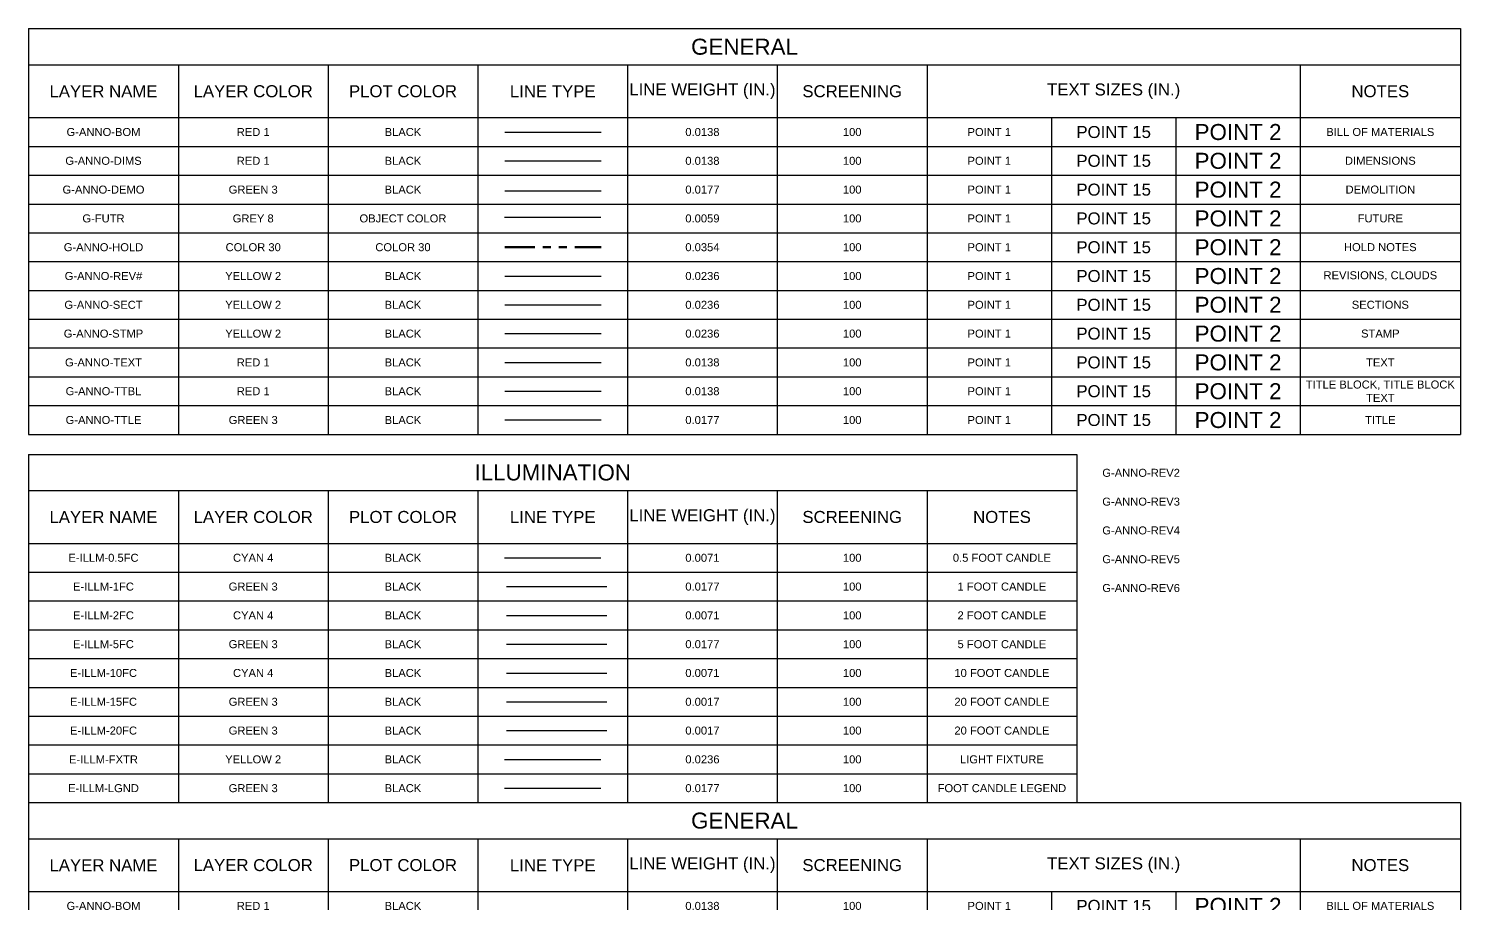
# Model space of a CAD drawing. Header units: inches. Extents: x -23.8 to 31, y -17.3 to 51.6.
# Drawn here: x -20.72 to -2.83, y -6.34 to 4.59 of the extents above; entities that cross this region are included whole.
import ezdxf
from ezdxf.enums import TextEntityAlignment as Align

# ---------------------------------------------------------------- set-up
doc = ezdxf.new("R2010")
doc.units = ezdxf.units.IN
doc.header["$MEASUREMENT"] = 0
doc.linetypes.add('PHANTOM4', pattern=[0.6875, 0.3125, 0.0625, -0.0625, 0.0625, -0.0625, 0.0625, -0.0625])
for name, color, linetype in [('E-ILLM-0.5FC', 4, '0.5FC'), ('E-ILLM-10FC', 4, '10FC'), ('E-ILLM-15FC', 3, '15FC'), ('E-ILLM-1FC', 3, '1FC'), ('E-ILLM-20FC', 4, '20FC'), ('E-ILLM-2FC', 4, '2FC'), ('E-ILLM-5FC', 3, '5FC'), ('E-ILLM-FXTR', 2, 'Continuous'), ('E-ILLM-LGND', 3, 'LGND-FC'), ('G-ANNO-BOM', 1, 'Continuous'), ('G-ANNO-DEMO', 3, 'Continuous'), ('G-ANNO-DIMS', 1, 'Continuous'), ('G-ANNO-REV1', 2, 'Continuous'), ('G-ANNO-REV2', 2, 'Continuous'), ('G-ANNO-REV3', 2, 'Continuous'), ('G-ANNO-REV4', 2, 'Continuous'), ('G-ANNO-REV5', 2, 'Continuous'), ('G-ANNO-REV6', 2, 'Continuous'), ('G-ANNO-SECT', 2, 'Continuous'), ('G-ANNO-STMP', 2, 'Continuous'), ('G-ANNO-TEXT', 1, 'Continuous'), ('G-ANNO-TTBL', 1, 'Continuous'), ('G-ANNO-TTLE', 3, 'Continuous'), ('G-FUTR', 8, 'Continuous')]:
    doc.layers.add(name, color=color, linetype=linetype)
doc.layers.add('G-ANNO-HOLD', color=30, linetype='PHANTOM4', lineweight=90)
doc.styles.add('ARIAL', font='arial.ttf')
doc.styles.add('NEI-A', font='arial.ttf')
doc.linetypes.add('0.5FC', pattern='A,0.2,-0.15,["0.5",ARIAL,S=0.07,R=0,X=-0.1,Y=-0.025],-0.06', length=0.41)
doc.linetypes.add('10FC', pattern='A,0.2,-0.15,["10",ARIAL,S=0.07,R=0,X=-0.1,Y=-0.025],-0.04', length=0.39)
doc.linetypes.add('15FC', pattern='A,0.2,-0.15,["15",NEI-A,S=0.07,R=0,X=-0.1,Y=-0.025],-0.04', length=0.39)
doc.linetypes.add('1FC', pattern='A,0.2,-0.15,["1",ARIAL,S=0.07,R=0,X=-0.1,Y=-0.025],-0.02', length=0.37)
doc.linetypes.add('20FC', pattern='A,0.2,-0.15,["20",ARIAL,S=0.07,R=0,X=-0.1,Y=-0.025],-0.05', length=0.4)
doc.linetypes.add('2FC', pattern='A,0.2,-0.15,["2",ARIAL,S=0.07,R=0,X=-0.1,Y=-0.025],-0.02', length=0.37)
doc.linetypes.add('5FC', pattern='A,0.2,-0.15,["5",ARIAL,S=0.07,R=0,X=-0.1,Y=-0.025],-0.02', length=0.37)
doc.linetypes.add('LGND-FC', pattern='A,0.2,-0.15,["xx",NEI-A,S=0.07,R=0,X=-0.1,Y=-0.025],-0.05', length=0.4)

# ---------------------------------------------------------------- blocks, each defined once
blk = doc.blocks.new('*T13')
at = {"color": 0, "linetype": 'ByBlock', "lineweight": -2, "transparency": 16777216}
for p, q in [((0, 0), (13.101, 0)), ((0, 0), (0, -4.352)), ((13.101, 0), (13.101, -4.352)), ((0, -0.453), (13.101, -0.453)), ((1.872, -0.453), (1.872, -4.352)), ((3.743, -0.453), (3.743, -4.352)), ((5.615, -0.453), (5.615, -4.352)), ((7.486, -0.453), (7.486, -4.352)), ((9.358, -0.453), (9.358, -4.352)), ((11.23, -0.453), (11.23, -4.352)), ((0, -1.112), (13.101, -1.112)), ((0, -1.472), (13.101, -1.472)), ((0, -1.832), (13.101, -1.832)), ((0, -2.192), (13.101, -2.192)), ((0, -2.552), (13.101, -2.552)), ((0, -2.912), (13.101, -2.912)), ((0, -3.272), (13.101, -3.272)), ((0, -3.632), (13.101, -3.632)), ((0, -3.992), (13.101, -3.992)), ((0, -4.352), (13.101, -4.352))]:
    blk.add_line(p, q, dxfattribs=at)
at = {"color": 0, "transparency": 16777216, "attachment_point": 5, "style": 'NEI-A'}
for s, insert, char_height, width in [('ILLUMINATION', (6.551, -0.227), 0.2, 12.98132), ('LAYER NAME', (0.936, -0.783), 0.15, 1.75162), ('LAYER COLOR', (2.807, -0.783), 0.15, 1.75162), ('PLOT COLOR', (4.679, -0.783), 0.15, 1.75162), ('LINE TYPE', (6.551, -0.783), 0.15, 1.75162), ('LINE WEIGHT (IN.)', (8.422, -0.783), 0.15, 1.75162), ('SCREENING', (10.294, -0.783), 0.15, 1.75162), ('NOTES', (12.166, -0.783), 0.15, 1.75162)]:
    blk.add_mtext(s, dxfattribs=dict(at, insert=insert, char_height=char_height, width=width))
blk = doc.blocks.new('*T14')
at = {"color": 0, "linetype": 'ByBlock', "lineweight": -2, "transparency": 16777216}
for p, q in [((0, 0), (17.895, 0)), ((0, 0), (0, -5.072)), ((17.895, 0), (17.895, -5.072)), ((0, -0.453), (17.895, -0.453)), ((1.872, -0.453), (1.872, -5.072)), ((3.743, -0.453), (3.743, -5.072)), ((5.615, -0.453), (5.615, -5.072)), ((7.486, -0.453), (7.486, -5.072)), ((9.358, -0.453), (9.358, -5.072)), ((11.23, -0.453), (11.23, -5.072)), ((15.895, -0.453), (15.895, -5.072)), ((0, -1.112), (17.895, -1.112)), ((12.785, -1.112), (12.785, -5.072)), ((14.34, -1.112), (14.34, -5.072)), ((0, -1.472), (17.895, -1.472)), ((0, -1.832), (17.895, -1.832)), ((0, -2.192), (17.895, -2.192)), ((0, -2.552), (17.895, -2.552)), ((0, -2.912), (17.895, -2.912)), ((0, -3.272), (17.895, -3.272)), ((0, -3.632), (17.895, -3.632)), ((0, -3.992), (17.895, -3.992)), ((0, -4.352), (17.895, -4.352)), ((0, -4.712), (17.895, -4.712)), ((0, -5.072), (17.895, -5.072))]:
    blk.add_line(p, q, dxfattribs=at)
at = {"color": 0, "transparency": 16777216, "attachment_point": 5, "style": 'NEI-A'}
for s, insert, char_height, width in [('GENERAL', (8.948, -0.227), 0.2, 17.7751), ('LAYER NAME', (0.936, -0.783), 0.15, 1.75162), ('LAYER COLOR', (2.807, -0.783), 0.15, 1.75162), ('PLOT COLOR', (4.679, -0.783), 0.15, 1.75162), ('LINE TYPE', (6.551, -0.783), 0.15, 1.75162), ('LINE WEIGHT (IN.)', (8.422, -0.783), 0.15, 1.75162), ('SCREENING', (10.294, -0.783), 0.15, 1.75162), ('TEXT SIZES (IN.)', (13.562, -0.783), 0.15, 4.5454), ('NOTES', (16.895, -0.783), 0.15, 1.88)]:
    blk.add_mtext(s, dxfattribs=dict(at, insert=insert, char_height=char_height, width=width))
blk = doc.blocks.new('NOTES - LAYERS - ILLUMINATION')
at = {"layer": 'E-ILLM-0.5FC'}
blk.add_line((-11.946, -6.615), (-10.743, -6.615), dxfattribs=at)
at = {"layer": 'E-ILLM-10FC'}
blk.add_line((-11.922, -8.055), (-10.668, -8.055), dxfattribs=at)
at = {"layer": 'E-ILLM-15FC', "linetype": '15FC'}
blk.add_line((-11.922, -8.415), (-10.668, -8.415), dxfattribs=at)
at = {"layer": 'E-ILLM-1FC'}
blk.add_line((-11.922, -6.975), (-10.668, -6.975), dxfattribs=at)
at = {"layer": 'E-ILLM-20FC'}
blk.add_line((-11.922, -8.775), (-10.668, -8.775), dxfattribs=at)
at = {"layer": 'E-ILLM-2FC'}
blk.add_line((-11.922, -7.335), (-10.668, -7.335), dxfattribs=at)
at = {"layer": 'E-ILLM-5FC'}
blk.add_line((-11.922, -7.695), (-10.668, -7.695), dxfattribs=at)
at = {"layer": 'E-ILLM-FXTR', "linetype": 'LGND-FC'}
blk.add_line((-11.946, -9.135), (-10.743, -9.135), dxfattribs=at)
at = {"layer": 'E-ILLM-LGND'}
blk.add_line((-11.946, -9.495), (-10.743, -9.495), dxfattribs=at)
at = {"layer": 'G-ANNO-BOM'}
blk.add_line((-11.942, -1.292), (-10.739, -1.292), dxfattribs=at)
at = {"layer": 'G-ANNO-DEMO'}
blk.add_line((-11.942, -2.026), (-10.739, -2.026), dxfattribs=at)
at = {"layer": 'G-ANNO-DIMS'}
blk.add_line((-11.942, -1.652), (-10.739, -1.652), dxfattribs=at)
at = {"layer": 'G-ANNO-HOLD'}
blk.add_line((-11.942, -2.732), (-10.739, -2.732), dxfattribs=at)
at = {"layer": 'G-ANNO-REV1'}
blk.add_line((-11.942, -3.092), (-10.739, -3.092), dxfattribs=at)
at = {"layer": 'G-ANNO-SECT'}
blk.add_line((-11.942, -3.452), (-10.739, -3.452), dxfattribs=at)
at = {"layer": 'G-ANNO-STMP'}
blk.add_line((-11.942, -3.812), (-10.739, -3.812), dxfattribs=at)
at = {"layer": 'G-ANNO-TEXT'}
blk.add_line((-11.942, -4.172), (-10.739, -4.172), dxfattribs=at)
at = {"layer": 'G-ANNO-TTBL'}
blk.add_line((-11.942, -4.532), (-10.739, -4.532), dxfattribs=at)
at = {"layer": 'G-ANNO-TTLE'}
blk.add_line((-11.942, -4.892), (-10.739, -4.892), dxfattribs=at)
at = {"layer": 'G-FUTR'}
blk.add_line((-11.946, -2.356), (-10.743, -2.356), dxfattribs=at)
for name, p in [('*T14', (-17.895, 0)), ('*T13', (-17.895, -5.322))]:
    blk.add_blockref(name, p)
at = {"layer": 'E-ILLM-0.5FC', "char_height": 0.1, "attachment_point": 5, "style": 'NEI-A'}
for s, insert in [('E-ILLM-0.5FC', (-16.959, -6.615)), ('CYAN 4', (-15.088, -6.615)), ('BLACK', (-13.216, -6.615)), ('0.0071', (-9.473, -6.615))]:
    blk.add_mtext(s, dxfattribs=dict(at, insert=insert))
for s, width, insert in [('100', 0.66323, (-7.601, -6.615)), ('0.5 FOOT CANDLE', 1.63441, (-5.73, -6.615))]:
    blk.add_mtext_dynamic_manual_height_columns(s, width=width, gutter_width=0.5, heights=[0], dxfattribs=dict(at, insert=insert))
at = {"layer": 'E-ILLM-10FC', "char_height": 0.1, "attachment_point": 5, "style": 'NEI-A'}
for s, insert in [('E-ILLM-10FC', (-16.959, -8.055)), ('CYAN 4', (-15.088, -8.055)), ('BLACK', (-13.216, -8.055)), ('0.0071', (-9.473, -8.055))]:
    blk.add_mtext(s, dxfattribs=dict(at, insert=insert))
for s, width, insert in [('100', 0.66323, (-7.601, -8.055)), ('10 FOOT CANDLE', 1.57835, (-5.73, -8.055))]:
    blk.add_mtext_dynamic_manual_height_columns(s, width=width, gutter_width=0.5, heights=[0], dxfattribs=dict(at, insert=insert))
at = {"layer": 'E-ILLM-15FC', "char_height": 0.1, "attachment_point": 5, "style": 'NEI-A'}
for s, insert in [('E-ILLM-15FC', (-16.959, -8.415)), ('GREEN 3', (-15.088, -8.415)), ('BLACK', (-13.216, -8.415)), ('0.0017', (-9.473, -8.415))]:
    blk.add_mtext(s, dxfattribs=dict(at, insert=insert))
for s, width, heights, insert in [('100', 0.66323, [0], (-7.601, -8.415)), ('20 FOOT CANDLE', 1.8369, [0.329], (-5.73, -8.415))]:
    blk.add_mtext_dynamic_manual_height_columns(s, width=width, gutter_width=0.5, heights=heights, dxfattribs=dict(at, insert=insert))
at = {"layer": 'E-ILLM-1FC', "char_height": 0.1, "attachment_point": 5, "style": 'NEI-A'}
for s, insert in [('E-ILLM-1FC', (-16.959, -6.975)), ('GREEN 3', (-15.088, -6.975)), ('BLACK', (-13.216, -6.975)), ('0.0177', (-9.473, -6.975))]:
    blk.add_mtext(s, dxfattribs=dict(at, insert=insert))
for s, width, heights, insert in [('100', 0.66323, [0], (-7.601, -6.975)), ('1 FOOT CANDLE', 2.35986, [0.329], (-5.73, -6.975))]:
    blk.add_mtext_dynamic_manual_height_columns(s, width=width, gutter_width=0.5, heights=heights, dxfattribs=dict(at, insert=insert))
at = {"layer": 'E-ILLM-20FC', "char_height": 0.1, "attachment_point": 5, "style": 'NEI-A'}
for s, insert in [('E-ILLM-20FC', (-16.959, -8.775)), ('GREEN 3', (-15.088, -8.775)), ('BLACK', (-13.216, -8.775)), ('0.0017', (-9.473, -8.775))]:
    blk.add_mtext(s, dxfattribs=dict(at, insert=insert))
for s, width, heights, insert in [('100', 0.66323, [0], (-7.601, -8.775)), ('20 FOOT CANDLE', 1.8369, [0.329], (-5.73, -8.775))]:
    blk.add_mtext_dynamic_manual_height_columns(s, width=width, gutter_width=0.5, heights=heights, dxfattribs=dict(at, insert=insert))
at = {"layer": 'E-ILLM-2FC', "char_height": 0.1, "attachment_point": 5, "style": 'NEI-A'}
for s, insert in [('E-ILLM-2FC', (-16.959, -7.335)), ('CYAN 4', (-15.088, -7.335)), ('BLACK', (-13.216, -7.335)), ('0.0071', (-9.473, -7.335))]:
    blk.add_mtext(s, dxfattribs=dict(at, insert=insert))
for s, width, insert in [('100', 0.66323, (-7.601, -7.335)), ('2 FOOT CANDLE', 1.74649, (-5.73, -7.335))]:
    blk.add_mtext_dynamic_manual_height_columns(s, width=width, gutter_width=0.5, heights=[0], dxfattribs=dict(at, insert=insert))
at = {"layer": 'E-ILLM-5FC', "char_height": 0.1, "attachment_point": 5, "style": 'NEI-A'}
for s, insert in [('E-ILLM-5FC', (-16.959, -7.695)), ('GREEN 3', (-15.088, -7.695)), ('BLACK', (-13.216, -7.695)), ('0.0177', (-9.473, -7.695))]:
    blk.add_mtext(s, dxfattribs=dict(at, insert=insert))
for s, width, heights, insert in [('100', 0.66323, [0], (-7.601, -7.695)), ('5 FOOT CANDLE', 2.00499, [0.329], (-5.73, -7.695))]:
    blk.add_mtext_dynamic_manual_height_columns(s, width=width, gutter_width=0.5, heights=heights, dxfattribs=dict(at, insert=insert))
at = {"layer": 'E-ILLM-FXTR', "linetype": 'Continuous', "char_height": 0.1, "attachment_point": 5, "style": 'NEI-A'}
for s, insert in [('E-ILLM-FXTR', (-16.959, -9.135)), ('YELLOW 2', (-15.088, -9.135)), ('BLACK', (-13.216, -9.135)), ('0.0236', (-9.473, -9.135))]:
    blk.add_mtext(s, dxfattribs=dict(at, insert=insert))
for s, width, heights, insert in [('100', 0.66323, [0], (-7.601, -9.135)), ('LIGHT FIXTURE', 1.8369, [0.329], (-5.73, -9.135))]:
    blk.add_mtext_dynamic_manual_height_columns(s, width=width, gutter_width=0.5, heights=heights, dxfattribs=dict(at, insert=insert))
at = {"layer": 'E-ILLM-LGND', "char_height": 0.1, "attachment_point": 5, "style": 'NEI-A'}
for s, insert in [('E-ILLM-LGND', (-16.959, -9.495)), ('GREEN 3', (-15.088, -9.495)), ('BLACK', (-13.216, -9.495)), ('0.0177', (-9.473, -9.495))]:
    blk.add_mtext(s, dxfattribs=dict(at, insert=insert))
for s, width, insert in [('100', 0.66323, (-7.601, -9.495)), ('FOOT CANDLE LEGEND', 1.67174, (-5.73, -9.495))]:
    blk.add_mtext_dynamic_manual_height_columns(s, width=width, gutter_width=0.5, heights=[0], dxfattribs=dict(at, insert=insert))
at = {"layer": 'G-ANNO-BOM', "style": 'NEI-A'}
for s, height, p in [('G-ANNO-BOM', 0.1, (-16.959, -1.292)), ('RED 1', 0.1, (-15.088, -1.292)), ('BLACK', 0.1, (-13.216, -1.292)), ('0.0138', 0.1, (-9.473, -1.292)), ('100', 0.1, (-7.601, -1.292)), ('POINT 1', 0.1, (-5.888, -1.292)), ('POINT 15', 0.15, (-4.333, -1.292)), ('POINT 2', 0.2, (-2.778, -1.292))]:
    blk.add_text(s, height=height, dxfattribs=at).set_placement(p, align=Align.MIDDLE_CENTER)
at = {"layer": 'G-ANNO-BOM', "insert": (-1, -1.292), "char_height": 0.1, "width": 2, "attachment_point": 5, "style": 'NEI-A'}
blk.add_mtext('BILL OF MATERIALS', dxfattribs=at)
at = {"layer": 'G-ANNO-DEMO', "style": 'NEI-A'}
for s, height, p in [('G-ANNO-DEMO', 0.1, (-16.959, -2.012)), ('GREEN 3', 0.1, (-15.088, -2.012)), ('BLACK', 0.1, (-13.216, -2.012)), ('0.0177', 0.1, (-9.473, -2.012)), ('100', 0.1, (-7.601, -2.012)), ('POINT 1', 0.1, (-5.888, -2.012)), ('POINT 15', 0.15, (-4.333, -2.012)), ('POINT 2', 0.2, (-2.778, -2.012))]:
    blk.add_text(s, height=height, dxfattribs=at).set_placement(p, align=Align.MIDDLE_CENTER)
at = {"layer": 'G-ANNO-DEMO', "insert": (-1, -2.012), "char_height": 0.1, "width": 2, "attachment_point": 5, "style": 'NEI-A'}
blk.add_mtext('DEMOLITION', dxfattribs=at)
at = {"layer": 'G-ANNO-DIMS', "style": 'NEI-A'}
for s, height, p in [('G-ANNO-DIMS', 0.1, (-16.959, -1.652)), ('RED 1', 0.1, (-15.088, -1.652)), ('BLACK', 0.1, (-13.216, -1.652)), ('0.0138', 0.1, (-9.473, -1.652)), ('100', 0.1, (-7.601, -1.652)), ('POINT 1', 0.1, (-5.888, -1.652)), ('POINT 15', 0.15, (-4.333, -1.652)), ('POINT 2', 0.2, (-2.778, -1.652))]:
    blk.add_text(s, height=height, dxfattribs=at).set_placement(p, align=Align.MIDDLE_CENTER)
at = {"layer": 'G-ANNO-DIMS', "insert": (-1, -1.652), "char_height": 0.1, "width": 2, "attachment_point": 5, "style": 'NEI-A'}
blk.add_mtext('DIMENSIONS', dxfattribs=at)
at = {"layer": 'G-ANNO-HOLD', "style": 'NEI-A'}
for s, height, p in [('G-ANNO-HOLD', 0.1, (-16.959, -2.732)), ('COLOR 30', 0.1, (-15.088, -2.732)), ('COLOR 30', 0.1, (-13.216, -2.732)), ('0.0354', 0.1, (-9.473, -2.732)), ('100', 0.1, (-7.601, -2.732)), ('POINT 1', 0.1, (-5.888, -2.732)), ('POINT 15', 0.15, (-4.333, -2.732)), ('POINT 2', 0.2, (-2.778, -2.732))]:
    blk.add_text(s, height=height, dxfattribs=at).set_placement(p, align=Align.MIDDLE_CENTER)
at = {"layer": 'G-ANNO-HOLD', "insert": (-1, -2.732), "char_height": 0.1, "width": 2, "attachment_point": 5, "style": 'NEI-A'}
blk.add_mtext('HOLD NOTES', dxfattribs=at)
at = {"layer": 'G-ANNO-REV1', "style": 'NEI-A'}
for s, height, p in [('G-ANNO-REV#', 0.1, (-16.959, -3.092)), ('YELLOW 2', 0.1, (-15.088, -3.092)), ('BLACK', 0.1, (-13.216, -3.092)), ('0.0236', 0.1, (-9.473, -3.092)), ('100', 0.1, (-7.601, -3.092)), ('POINT 1', 0.1, (-5.888, -3.092)), ('POINT 15', 0.15, (-4.333, -3.092)), ('POINT 2', 0.2, (-2.778, -3.092))]:
    blk.add_text(s, height=height, dxfattribs=at).set_placement(p, align=Align.MIDDLE_CENTER)
at = {"layer": 'G-ANNO-REV1', "insert": (-1, -3.092), "char_height": 0.1, "width": 2, "attachment_point": 5, "style": 'NEI-A'}
blk.add_mtext('REVISIONS, CLOUDS', dxfattribs=at)
at = {"layer": 'G-ANNO-REV2', "insert": (-3.99, -5.553), "char_height": 0.1, "attachment_point": 5, "style": 'NEI-A'}
blk.add_mtext('G-ANNO-REV2', dxfattribs=at)
at = {"layer": 'G-ANNO-REV3', "insert": (-3.99, -5.913), "char_height": 0.1, "attachment_point": 5, "style": 'NEI-A'}
blk.add_mtext('G-ANNO-REV3', dxfattribs=at)
at = {"layer": 'G-ANNO-REV4', "insert": (-3.99, -6.273), "char_height": 0.1, "attachment_point": 5, "style": 'NEI-A'}
blk.add_mtext('G-ANNO-REV4', dxfattribs=at)
at = {"layer": 'G-ANNO-REV5', "insert": (-3.99, -6.633), "char_height": 0.1, "attachment_point": 5, "style": 'NEI-A'}
blk.add_mtext('G-ANNO-REV5', dxfattribs=at)
at = {"layer": 'G-ANNO-REV6', "insert": (-3.99, -6.993), "char_height": 0.1, "attachment_point": 5, "style": 'NEI-A'}
blk.add_mtext('G-ANNO-REV6', dxfattribs=at)
at = {"layer": 'G-ANNO-SECT', "style": 'NEI-A'}
for s, height, p in [('POINT 15', 0.15, (-4.333, -3.452)), ('POINT 2', 0.2, (-2.778, -3.452)), ('G-ANNO-SECT', 0.1, (-16.959, -3.452)), ('YELLOW 2', 0.1, (-15.088, -3.452)), ('BLACK', 0.1, (-13.216, -3.452)), ('0.0236', 0.1, (-9.473, -3.452)), ('100', 0.1, (-7.601, -3.452)), ('POINT 1', 0.1, (-5.888, -3.452))]:
    blk.add_text(s, height=height, dxfattribs=at).set_placement(p, align=Align.MIDDLE_CENTER)
at = {"layer": 'G-ANNO-SECT', "insert": (-1, -3.452), "char_height": 0.1, "width": 2, "attachment_point": 5, "style": 'NEI-A'}
blk.add_mtext('SECTIONS', dxfattribs=at)
at = {"layer": 'G-ANNO-STMP', "style": 'NEI-A'}
for s, height, p in [('POINT 15', 0.15, (-4.333, -3.812)), ('POINT 2', 0.2, (-2.778, -3.812)), ('G-ANNO-STMP', 0.1, (-16.959, -3.812)), ('YELLOW 2', 0.1, (-15.088, -3.812)), ('BLACK', 0.1, (-13.216, -3.812)), ('0.0236', 0.1, (-9.473, -3.812)), ('100', 0.1, (-7.601, -3.812)), ('POINT 1', 0.1, (-5.888, -3.812))]:
    blk.add_text(s, height=height, dxfattribs=at).set_placement(p, align=Align.MIDDLE_CENTER)
at = {"layer": 'G-ANNO-STMP', "insert": (-1, -3.812), "char_height": 0.1, "width": 2, "attachment_point": 5, "style": 'NEI-A'}
blk.add_mtext('STAMP', dxfattribs=at)
at = {"layer": 'G-ANNO-TEXT', "style": 'NEI-A'}
for s, height, p in [('POINT 15', 0.15, (-4.333, -4.172)), ('POINT 2', 0.2, (-2.778, -4.172)), ('G-ANNO-TEXT', 0.1, (-16.959, -4.172)), ('RED 1', 0.1, (-15.088, -4.172)), ('BLACK', 0.1, (-13.216, -4.172)), ('0.0138', 0.1, (-9.473, -4.172)), ('100', 0.1, (-7.601, -4.172)), ('POINT 1', 0.1, (-5.888, -4.172))]:
    blk.add_text(s, height=height, dxfattribs=at).set_placement(p, align=Align.MIDDLE_CENTER)
at = {"layer": 'G-ANNO-TEXT', "insert": (-1, -4.172), "char_height": 0.1, "width": 2, "attachment_point": 5, "style": 'NEI-A'}
blk.add_mtext('TEXT', dxfattribs=at)
at = {"layer": 'G-ANNO-TTBL', "style": 'NEI-A'}
for s, height, p in [('POINT 15', 0.15, (-4.333, -4.532)), ('POINT 2', 0.2, (-2.778, -4.532)), ('G-ANNO-TTBL', 0.1, (-16.959, -4.532)), ('RED 1', 0.1, (-15.088, -4.532)), ('BLACK', 0.1, (-13.216, -4.532)), ('0.0138', 0.1, (-9.473, -4.532)), ('100', 0.1, (-7.601, -4.532)), ('POINT 1', 0.1, (-5.888, -4.532))]:
    blk.add_text(s, height=height, dxfattribs=at).set_placement(p, align=Align.MIDDLE_CENTER)
at = {"layer": 'G-ANNO-TTBL', "insert": (-1, -4.532), "char_height": 0.1, "width": 2, "attachment_point": 5, "style": 'NEI-A'}
blk.add_mtext('TITLE BLOCK, TITLE BLOCK TEXT', dxfattribs=at)
at = {"layer": 'G-ANNO-TTLE', "style": 'NEI-A'}
for s, height, p in [('POINT 15', 0.15, (-4.333, -4.892)), ('POINT 2', 0.2, (-2.778, -4.892)), ('G-ANNO-TTLE', 0.1, (-16.959, -4.892)), ('GREEN 3', 0.1, (-15.088, -4.892)), ('BLACK', 0.1, (-13.216, -4.892)), ('0.0177', 0.1, (-9.473, -4.892)), ('100', 0.1, (-7.601, -4.892)), ('POINT 1', 0.1, (-5.888, -4.892))]:
    blk.add_text(s, height=height, dxfattribs=at).set_placement(p, align=Align.MIDDLE_CENTER)
at = {"layer": 'G-ANNO-TTLE', "insert": (-1, -4.892), "char_height": 0.1, "width": 2, "attachment_point": 5, "style": 'NEI-A'}
blk.add_mtext('TITLE', dxfattribs=at)
at = {"layer": 'G-FUTR', "style": 'NEI-A'}
for s, height, p in [('G-FUTR', 0.1, (-16.959, -2.372)), ('GREY 8', 0.1, (-15.088, -2.372)), ('OBJECT COLOR', 0.1, (-13.216, -2.372)), ('0.0059', 0.1, (-9.473, -2.372)), ('100', 0.1, (-7.601, -2.372)), ('POINT 1', 0.1, (-5.888, -2.372)), ('POINT 15', 0.15, (-4.333, -2.372)), ('POINT 2', 0.2, (-2.778, -2.372))]:
    blk.add_text(s, height=height, dxfattribs=at).set_placement(p, align=Align.MIDDLE_CENTER)
at = {"layer": 'G-FUTR', "insert": (-1, -2.372), "char_height": 0.1, "width": 2, "attachment_point": 5, "style": 'NEI-A'}
blk.add_mtext('FUTURE', dxfattribs=at)
blk = doc.blocks.new('*T16')
at = {"color": 0, "linetype": 'ByBlock', "lineweight": -2, "transparency": 16777216}
for p, q in [((0, 0), (17.895, 0)), ((0, 0), (0, -5.072)), ((17.895, 0), (17.895, -5.072)), ((0, -0.453), (17.895, -0.453)), ((1.872, -0.453), (1.872, -5.072)), ((3.743, -0.453), (3.743, -5.072)), ((5.615, -0.453), (5.615, -5.072)), ((7.486, -0.453), (7.486, -5.072)), ((9.358, -0.453), (9.358, -5.072)), ((11.23, -0.453), (11.23, -5.072)), ((15.895, -0.453), (15.895, -5.072)), ((0, -1.112), (17.895, -1.112)), ((12.785, -1.112), (12.785, -5.072)), ((14.34, -1.112), (14.34, -5.072)), ((0, -1.472), (17.895, -1.472)), ((0, -1.832), (17.895, -1.832)), ((0, -2.192), (17.895, -2.192)), ((0, -2.552), (17.895, -2.552)), ((0, -2.912), (17.895, -2.912)), ((0, -3.272), (17.895, -3.272)), ((0, -3.632), (17.895, -3.632)), ((0, -3.992), (17.895, -3.992)), ((0, -4.352), (17.895, -4.352)), ((0, -4.712), (17.895, -4.712)), ((0, -5.072), (17.895, -5.072))]:
    blk.add_line(p, q, dxfattribs=at)
at = {"color": 0, "transparency": 16777216, "attachment_point": 5, "style": 'NEI-A'}
for s, insert, char_height, width in [('GENERAL', (8.948, -0.227), 0.2, 17.7751), ('LAYER NAME', (0.936, -0.783), 0.15, 1.75162), ('LAYER COLOR', (2.807, -0.783), 0.15, 1.75162), ('PLOT COLOR', (4.679, -0.783), 0.15, 1.75162), ('LINE TYPE', (6.551, -0.783), 0.15, 1.75162), ('LINE WEIGHT (IN.)', (8.422, -0.783), 0.15, 1.75162), ('SCREENING', (10.294, -0.783), 0.15, 1.75162), ('TEXT SIZES (IN.)', (13.562, -0.783), 0.15, 4.5454), ('NOTES', (16.895, -0.783), 0.15, 1.88)]:
    blk.add_mtext(s, dxfattribs=dict(at, insert=insert, char_height=char_height, width=width))
blk = doc.blocks.new('NOTES - LAYERS - TRANSMISSION')
blk.add_blockref('*T16', (-17.895, 0))
at = {"layer": 'G-ANNO-BOM', "style": 'NEI-A'}
for s, height, p in [('G-ANNO-BOM', 0.1, (-16.959, -1.292)), ('RED 1', 0.1, (-15.088, -1.292)), ('BLACK', 0.1, (-13.216, -1.292)), ('0.0138', 0.1, (-9.473, -1.292)), ('100', 0.1, (-7.601, -1.292)), ('POINT 1', 0.1, (-5.888, -1.292)), ('POINT 15', 0.15, (-4.333, -1.292)), ('POINT 2', 0.2, (-2.778, -1.292))]:
    blk.add_text(s, height=height, dxfattribs=at).set_placement(p, align=Align.MIDDLE_CENTER)
at = {"layer": 'G-ANNO-BOM', "insert": (-1, -1.292), "char_height": 0.1, "width": 2, "attachment_point": 5, "style": 'NEI-A'}
blk.add_mtext('BILL OF MATERIALS', dxfattribs=at)

msp = doc.modelspace()

# ---------------------------------------------------------------- block references
for name, p in [('NOTES - LAYERS - ILLUMINATION', (-2.826, 4.593)), ('NOTES - LAYERS - TRANSMISSION', (-2.826, -5.081))]:
    msp.add_blockref(name, p)

doc.saveas('drawing.dxf')
